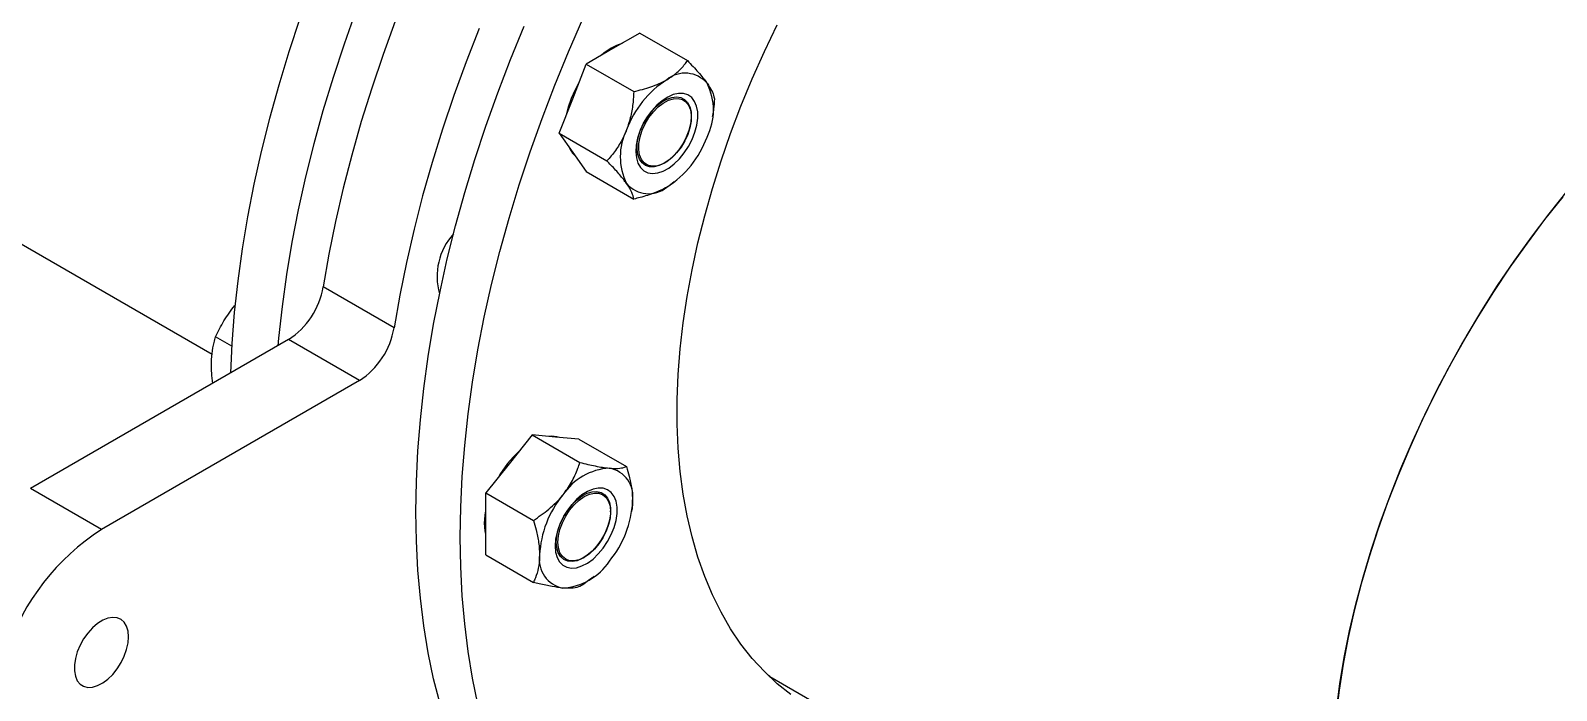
# Model space of a CAD drawing. Header units: inches. Extents: x 0.9 to 37.1, y -8.4 to 11.7.
# Drawn here: x 14.7234 to 14.882, y 3.5828 to 3.6514 of the extents above; entities that cross this region are included whole.
import ezdxf

# ---------------------------------------------------------------- set-up
doc = ezdxf.new("R2010")
doc.units = ezdxf.units.IN
doc.header["$MEASUREMENT"] = 0

msp = doc.modelspace()

# ---------------------------------------------------------------- linework, layer by layer
at = {"color": 7, "linetype": 'Continuous', "lineweight": 25}
for p, q in [((14.78670808265979, 3.651127282202165), (14.78391838600828, 3.649516824604805)), ((14.78670808265979, 3.651127282202165), (14.79166151297591, 3.648267727747993)), ((14.78391838600828, 3.649516824604805), (14.78112868935678, 3.647906367007447)), ((14.77973384103103, 3.644311290434824), (14.78112868935678, 3.647906367007447)), ((14.78112868935678, 3.647906367007447), (14.78608211967291, 3.645046812553275)), ((14.77833899270528, 3.640716213862201), (14.77973384103103, 3.644311290434824)), ((14.79206005768104, 3.642395095714458), (14.79206005768104, 3.642496727761092)), ((14.79427336276227, 3.642473405498029), (14.79431089828567, 3.642738460875858)), ((14.77833899270528, 3.640716213862201), (14.7832924230214, 3.637856659408031)), ((14.77833899270528, 3.640716213862201), (14.77973384103103, 3.638731594886938)), ((14.77973384103103, 3.638731594886938), (14.78112868935678, 3.636746975911675)), ((14.78923723999598, 3.637606934290756), (14.78932525116133, 3.637657758573106)), ((14.78112868935678, 3.636746975911675), (14.78608211967291, 3.633887421457503)), ((14.71330181599157, 3.634478638550172), (14.74226006218618, 3.61776139885847)), ((14.79029736401867, 3.635649527282887), (14.79036426897669, 3.635701922745602)), ((14.76117425889702, 3.620522335908239), (14.75380856325966, 3.62477446149065)), ((14.75020012407723, 3.619289100507964), (14.72339599744912, 3.603815407572374)), ((14.74429702213631, 3.618619257590527), (14.74262487828717, 3.619584565687476)), ((14.75756581971459, 3.615036974925554), (14.75020012407723, 3.619289100507964)), ((14.75756581971459, 3.615036974925554), (14.73076169308648, 3.599563281989965)), ((14.77553044916796, 3.609388811449527), (14.7731145009989, 3.606383394895212)), ((14.77553044916796, 3.609388811449527), (14.78048387948408, 3.606529256995356)), ((14.77794639733701, 3.609172789277273), (14.77553044916796, 3.609388811449527)), ((14.78036234550607, 3.60895676710502), (14.77794639733701, 3.609172789277273)), ((14.78036234550607, 3.60895676710502), (14.78531577582219, 3.606097212650848)), ((14.7731145009989, 3.606383394895212), (14.77069855282985, 3.603377978340897)), ((14.73076169308648, 3.599563281989965), (14.72339599744912, 3.603815407572374)), ((14.77069855282985, 3.603377978340897), (14.77565198314597, 3.600518423886727)), ((14.77069855282985, 3.600156539614329), (14.77069855282985, 3.603377978340897)), ((14.78367212084071, 3.60140390065393), (14.78367212084071, 3.601505532700563)), ((14.78588542592194, 3.601482210437499), (14.78589472396115, 3.601547868115182)), ((14.77069855282985, 3.596935100887761), (14.77069855282985, 3.600156539614329)), ((14.77069855282985, 3.596935100887761), (14.77565198314597, 3.59407554643359)), ((14.78084930315565, 3.596615739230227), (14.780937314321, 3.596666563512577)), ((14.78175725251165, 3.594539159259549), (14.78197633213636, 3.594710727685072)), ((14.80021702451241, 3.584303556677733), (14.80006458088254, 3.584392372275132)), ((14.80021702451241, 3.584303556677733), (14.87240084175854, 3.542632725970114))]:
    msp.add_line(p, q, dxfattribs=at)
at = {"color": 7, "linetype": 'Continuous', "lineweight": 25, "flags": 128}
for points in [[(14.75721294829518, 3.653432635031752), (14.75597767394128, 3.64997220828346), (14.75483443279116, 3.646512290301863), (14.75378490270888, 3.643057958993718), (14.75283062402455, 3.639614284066567), (14.75197299727373, 3.63618631958824), (14.75121328114195, 3.632779096569322), (14.7505525906174, 3.629397615579443), (14.74999189535452, 3.626046839408256), (14.74953201825094, 3.622731685781861), (14.74917363423972, 3.619457020145356), (14.74910076276427, 3.618654452730853)], [(14.75137411416793, 3.652629786772466), (14.75023087301781, 3.649169868790869), (14.74918134293553, 3.645715537482724), (14.7482270642512, 3.642271862555573), (14.74736943750038, 3.638843898077246), (14.7466097213686, 3.635436675058329), (14.74594903084405, 3.63205519406845), (14.74538833558117, 3.628704417897263), (14.74492845847759, 3.625389264270867), (14.74457007446637, 3.622114598634362), (14.74431370952547, 3.618885227011142), (14.7441629818835, 3.615803932503412)], [(14.76129815085509, 3.652381287900615), (14.76002625870287, 3.648897923039895), (14.75884712632783, 3.645413509028361), (14.75776250816384, 3.641933230333986), (14.75677401801688, 3.638462265271799), (14.75588312666383, 3.635005778299047), (14.75509115966405, 3.631568912330996), (14.75439929538716, 3.628156781088775), (14.75380856325966, 3.62477446149065)], [(14.76594467241667, 3.581451970322951), (14.76528398189212, 3.584070634270198), (14.76472328662924, 3.58677404547042), (14.76426340952566, 3.589558236294882), (14.76390502551444, 3.592419120559617), (14.76364866057354, 3.595352499522454), (14.76349469095386, 3.598354068045256), (14.76344334262705, 3.601419420912306), (14.76349469095386, 3.604544059295562), (14.76364866057354, 3.607723397357317), (14.76390502551444, 3.610952768980537), (14.76426340952566, 3.614227434617042), (14.76472328662924, 3.617542588243437), (14.76528398189212, 3.620893364414624), (14.76594467241667, 3.624274845404503), (14.76670438854845, 3.627682068423421), (14.76756201529927, 3.631110032901748), (14.7685162939836, 3.634553707828899), (14.76956582406589, 3.638008039137044), (14.770709065216, 3.641467957118641), (14.7719443395699, 3.644928383866933), (14.77326983419214, 3.648384240728482), (14.77468360373657, 3.651830455756786)], [(14.76988754166547, 3.581413055781192), (14.76932684640259, 3.584116466981413), (14.76886696929901, 3.586900657805876), (14.76850858528779, 3.589761542070611), (14.76825222034689, 3.592694921033448), (14.76809825072721, 3.59569648955625), (14.7680469024004, 3.598761842423299), (14.76809825072721, 3.601886480806556), (14.76825222034689, 3.60506581886831), (14.76850858528779, 3.60829519049153), (14.76886696929901, 3.611569856128035), (14.76932684640259, 3.614885009754431), (14.76988754166547, 3.618235785925617), (14.77054823219002, 3.621617266915496), (14.7713079483218, 3.625024489934415), (14.77216557507262, 3.628452454412741), (14.77311985375695, 3.631896129339893), (14.77416938383923, 3.635350460648038), (14.77531262498935, 3.638810378629634), (14.77654789934325, 3.642270805377927), (14.77787339396549, 3.645726662239476), (14.77928716350992, 3.649172877267779), (14.78078713307477, 3.652604392667055)], [(14.80240295659207, 3.582418799706907), (14.80098398391088, 3.5835524245727), (14.79964522518297, 3.584806476643795), (14.79838957986163, 3.586178239922656), (14.79721976739503, 3.587664743475481), (14.79613832133648, 3.589262767866584), (14.79514758385734, 3.590968852130979), (14.79424970067436, 3.592779301270054), (14.79344661640258, 3.594690194254119), (14.79274007034371, 3.596697392514482), (14.79213159271917, 3.59879654890667), (14.79162250135602, 3.600983117125368), (14.79121389883278, 3.603252361550717), (14.79090667009152, 3.605599367504597), (14.79070148052129, 3.608019051894739), (14.79059877451701, 3.61050617422356), (14.79059877451701, 3.613055347937922), (14.79070148052129, 3.615661052095202), (14.79090667009152, 3.618317643320426), (14.79121389883278, 3.621019368028561), (14.79162250135602, 3.623760374885502), (14.79213159271918, 3.626534727480756), (14.79274007034371, 3.629336417184387), (14.79344661640258, 3.632159376160368), (14.79424970067436, 3.634997490508167), (14.79514758385734, 3.637844613504087), (14.79613832133649, 3.640694578913708), (14.79721976739503, 3.643541214346578), (14.79838957986163, 3.646378354624225), (14.79964522518297, 3.649199855132578), (14.80098398391088, 3.651999605129817)], [(14.77002660597046, 3.651606295121172), (14.76866384649245, 3.648129162318206), (14.76739195434023, 3.644645797457486), (14.76621282196518, 3.641161383445952), (14.7651282038012, 3.637681104751577), (14.76413971365425, 3.634210139689389), (14.76324882230119, 3.630753652716637), (14.76245685530141, 3.627316786748587), (14.76176499102452, 3.623904655506365), (14.76117425889702, 3.620522335908239)], [(14.77961598990083, 3.644379324444142), (14.78001234793103, 3.645281974544271), (14.78037381522863, 3.645960757407257)], [(14.77913698675434, 3.642772960576445), (14.77930881818183, 3.643468699743844), (14.77961598990083, 3.644379324444142)], [(14.78672555489459, 3.640955049594216), (14.78648270448431, 3.640209525004456), (14.7863373568022, 3.639479941896718), (14.78629418344234, 3.638789749672386), (14.78635457203204, 3.638161131677442), (14.78651658163235, 3.637614292211472), (14.78677500512141, 3.637166807144855), (14.78712153655564, 3.636833059015822), (14.78754503812963, 3.636623774763851), (14.78803189815433, 3.636545680956998), (14.78856646854794, 3.636601287594472), (14.7891315677782, 3.636788807433192), (14.78970903309085, 3.637102213431249), (14.79028030427561, 3.637531432461993), (14.79082702020657, 3.638062669072617), (14.79133160898386, 3.638678848881348), (14.791777852709, 3.639360167362141), (14.79215140874149, 3.640084726378433), (14.7924402706831, 3.64082923800727), (14.79263515427333, 3.641569773032317), (14.79272979579325, 3.642282530048552), (14.79272115338654, 3.642944600459018), (14.79260950482726, 3.643534704775967), (14.79239843859197, 3.644033876561113), (14.79209473852313, 3.644426072022562), (14.79170816579085, 3.644698685675483), (14.79125114516081, 3.644842955492765), (14.79073836565211, 3.644854244523773), (14.79018630842006, 3.644732189929765), (14.78961271703834, 3.644480714645816), (14.78903602720591, 3.644107901294467), (14.78847477420849, 3.643625732403585), (14.78794699717921, 3.64304970527805), (14.78746965930605, 3.642398333903635), (14.78705810262102, 3.641692553892262), (14.78672555489459, 3.640955049594216)], [(14.78679236350151, 3.641086712627252), (14.78710329593883, 3.641770429913943), (14.78749124474995, 3.642421544613752), (14.78794218845402, 3.643016523744965), (14.78843982877067, 3.643533863211578), (14.78896617968225, 3.643954865017352), (14.78950221749544, 3.644264313060117), (14.79002856840702, 3.644451023081348), (14.79052620872367, 3.64450824689441), (14.79097715242774, 3.644433916281604), (14.79136510123885, 3.644230717744943), (14.79167603367618, 3.643905995408971), (14.79189871183132, 3.643471485584963), (14.79202508753554, 3.642942892590067), (14.79205059324165, 3.642339321152352), (14.79197430710696, 3.641682585916168), (14.79179898631114, 3.640996423004057), (14.79153096740454, 3.640305632131443), (14.79117993728878, 3.6396351802803), (14.79075858310683, 3.639009299327374), (14.79028213369665, 3.63845061024102), (14.78976780918131, 3.63797930550047), (14.78923419858884, 3.637612419287019), (14.78870058799638, 3.637363211824335), (14.78818626348104, 3.637240690119421), (14.78770981407086, 3.637249282425923), (14.78728845988891, 3.637388678195494), (14.78693742977314, 3.637653839301832), (14.78666941086655, 3.638035182131681), (14.78649409007073, 3.638518923961593), (14.78641780393604, 3.639087581101457), (14.78644330964215, 3.639720600800617), (14.78656968534637, 3.640395104077828), (14.78679236350151, 3.641086712627252)], [(14.79169360352273, 3.640604262739666), (14.79138127724769, 3.639920656188264), (14.79098992195918, 3.639271459844429), (14.79053457722146, 3.638681621959583), (14.79003274167744, 3.638173809672854), (14.78950370058564, 3.637767537925638), (14.78896778469853, 3.637478419513341), (14.78844558896311, 3.637317565094407), (14.78795718106864, 3.637291156213949), (14.7875213302566, 3.637400207750431), (14.78715478602927, 3.637640528914463), (14.78687163447575, 3.638002884298485), (14.78668275695145, 3.638473348788302), (14.78659541191369, 3.639033842697407), (14.7866129559833, 3.639662826559205), (14.78673471495152, 3.640336128876622), (14.78695600968949, 3.641027875019194), (14.78726833596452, 3.641711481570597), (14.78765969125303, 3.642360677914431), (14.78811503599076, 3.642950515799278), (14.78861687153478, 3.643458328086006), (14.78914591262658, 3.643864599833222), (14.78968182851369, 3.644153718245519), (14.7902040242491, 3.644314572664452), (14.79069243214358, 3.644340981544912), (14.79112828295561, 3.64423193000843), (14.79149482718294, 3.643991608844398), (14.79177797873647, 3.643629253460374), (14.79196685626077, 3.643158788970559), (14.79205420129853, 3.642598295061453), (14.79203665722892, 3.641969311199656), (14.7919148982607, 3.641296008882239), (14.79169360352273, 3.640604262739666)], [(14.85910193431796, 3.580846729607749), (14.85945633340439, 3.583541357783412), (14.85991067214466, 3.586271943115631), (14.86046396654224, 3.589032571764612), (14.86111501828466, 3.591817264823432), (14.86186241733883, 3.594619991267013), (14.86270454500481, 3.597434681013981), (14.86363957742162, 3.60025523807311), (14.86466548951723, 3.603075553745884), (14.86578005939451, 3.605889519856575), (14.86698087314329, 3.608691041981192), (14.86826533006838, 3.61147405264665), (14.8696306483221, 3.614232524471557), (14.87107387092914, 3.616960483220192), (14.8725918721907, 3.619652020741358), (14.87418136445408, 3.622301307764127), (14.87583890523297, 3.624902606522745), (14.87756090466315, 3.627450283183348), (14.8793436332773, 3.629938820045599), (14.88118323008221, 3.632362827492794), (14.88307571092084, 3.634717055664574)], [(14.88259785510546, 3.634135321953436), (14.88071821534703, 3.631763164861795), (14.8788924667407, 3.629322527230467), (14.87712456345139, 3.626818694937086), (14.87541833436394, 3.624257090724855), (14.87377747479063, 3.621643262458087), (14.87220553846791, 3.618982871106768), (14.87070592985982, 3.616281678486157), (14.86928189678468, 3.613545534777976), (14.86793652338103, 3.610780365860221), (14.86667272342807, 3.607992160473029), (14.8654932340351, 3.605186957248398), (14.86440060971347, 3.602370831631858), (14.86339721684419, 3.59954988272441), (14.86248522855276, 3.596730220073225), (14.86166662000275, 3.593917950439731), (14.86094316411799, 3.591119164573727), (14.86031642774283, 3.588339924022174), (14.8597877682487, 3.585586248001234), (14.85935833059434, 3.582864100359985), (14.8590290448461, 3.580179376664062)], [(14.77790588601101, 3.597854013611454), (14.77795767278063, 3.597219460946658), (14.77811136862013, 3.596665095058129), (14.77836203361876, 3.596208733721659), (14.77870161119721, 3.595865044766099), (14.7791191870527, 3.595645074637266), (14.77960133995366, 3.595555893356094), (14.78013257310914, 3.59560036728234), (14.78069581224842, 3.595777066987418), (14.78127295440212, 3.596080313197421), (14.78184544974656, 3.596500359329645), (14.7823948978103, 3.597023704755787), (14.7829036388805, 3.59763352872324), (14.78335532160057, 3.598310230987926), (14.78373542851623, 3.599032061782265), (14.78403174267847, 3.599775820870602), (14.7842347403063, 3.600517603223872), (14.78433789688894, 3.6012335673469), (14.78433789688894, 3.601900701563673), (14.7842347403063, 3.602497563631545), (14.78403174267847, 3.603004969912558), (14.78373542851623, 3.60340661195134), (14.78335532160057, 3.603689580642295), (14.7829036388805, 3.603844781138868), (14.7823948978103, 3.603867225169401), (14.78184544974656, 3.603756191364282), (14.78127295440212, 3.60351524844137), (14.78069581224842, 3.603152140504454), (14.78013257310914, 3.602678538141395), (14.77960133995366, 3.602109663321819), (14.7791191870527, 3.601463800150503), (14.77870161119721, 3.600761707201189), (14.77836203361876, 3.600025950318952), (14.77811136862013, 3.599280177335371), (14.77795767278063, 3.59854835800776), (14.77790588601101, 3.597854013611454)], [(14.77802667345853, 3.598249467040938), (14.77807762709212, 3.598895075764315), (14.77822864639579, 3.599576180319418), (14.77847427313844, 3.600268163813026), (14.77880562972961, 3.600946016158734), (14.77921074007876, 3.601585238006642), (14.77967496244237, 3.602162726213691), (14.78018151861469, 3.602657608851445), (14.78071210033584, 3.603051999571973), (14.781247531, 3.60333164406706), (14.78176845874791, 3.603486435256047), (14.78225605589351, 3.603510778582057), (14.78269269940552, 3.603403794213867), (14.78306260784976, 3.603169348845285), (14.78335241177126, 3.602815915942775), (14.78355163690124, 3.602356269492291), (14.78365308272441, 3.601807022314154), (14.78365308272441, 3.601188025632429), (14.78355163690124, 3.600521651599975), (14.78335241177126, 3.599831984710545), (14.78306260784976, 3.599143951322433), (14.78269269940552, 3.598482418754939), (14.78225605589351, 3.597871296518658), (14.78176845874791, 3.597332672163472), (14.781247531, 3.596886012976952), (14.78071210033584, 3.596547462385854), (14.78018151861469, 3.596329256490629), (14.77967496244237, 3.596239281820859), (14.77921074007876, 3.596280790295535), (14.77880562972961, 3.596452281690235), (14.77847427313844, 3.596747557859136), (14.77822864639579, 3.597155946752161), (14.77807762709212, 3.597662688130669), (14.77802667345853, 3.598249467040938)], [(14.78367212084071, 3.601403900653929), (14.78361956375828, 3.60075735424598), (14.78346391225019, 3.600074973138159), (14.78321114791661, 3.599382980853756), (14.78287098434911, 3.598707970268188), (14.78245649384285, 3.598075881659706), (14.78198360503552, 3.597511005839056), (14.78147049077878, 3.59703505066724), (14.78093686976578, 3.596666306834591), (14.78040324875278, 3.596418944959805), (14.77989013449605, 3.596302471021006), (14.77941724568871, 3.596321361046344), (14.77900275518245, 3.59647488910274), (14.77866259161496, 3.596757155193084), (14.77840982728137, 3.597157311989823), (14.77825417577328, 3.597659981691666), (14.77820161869085, 3.598245846983874), (14.77825417577328, 3.598892393391822), (14.77840982728137, 3.599574774499644), (14.77866259161496, 3.600266766784046), (14.77900275518245, 3.600941777369616), (14.77941724568871, 3.601573865978096), (14.77989013449605, 3.602138741798746), (14.78040324875278, 3.602614696970562), (14.78093686976578, 3.602983440803212), (14.78147049077878, 3.603230802677998), (14.78198360503552, 3.603347276616796), (14.78245649384285, 3.603328386591458), (14.78287098434911, 3.603174858535063), (14.78321114791661, 3.602892592444718), (14.78346391225019, 3.602492435647981), (14.78361956375828, 3.601989765946137), (14.78367212084071, 3.601403900653929)], [(14.77058070169965, 3.600224573623648), (14.77063219344043, 3.601066709360249), (14.77069855282985, 3.601517418850795)], [(14.77069855282985, 3.599067796415138), (14.77063219344043, 3.599441888985493), (14.77058070169965, 3.600224573623648)], [(14.73358128137646, 3.588432545477196), (14.73353032774288, 3.589019324387466), (14.73337930843921, 3.589526065765973), (14.73313368169656, 3.589934454658998), (14.73280232510538, 3.5902297308279), (14.73239721475623, 3.5904012222226), (14.73193299239263, 3.590442730697276), (14.7314264362203, 3.590352756027506), (14.73089585449915, 3.59013455013228), (14.73036042383499, 3.589795999541183), (14.72983949608708, 3.589349340354662), (14.72935189894149, 3.588810715999476), (14.72891525542948, 3.588199593763195), (14.72854534698524, 3.587538061195701), (14.72825554306374, 3.586850027807589), (14.72805631793376, 3.586160360918159), (14.72795487211059, 3.585493986885705), (14.72795487211059, 3.584874990203981), (14.72805631793376, 3.584325743025843), (14.72825554306374, 3.58386609657536), (14.72854534698524, 3.583512663672848), (14.72891525542948, 3.583278218304267), (14.72935189894149, 3.583171233936076), (14.72983949608708, 3.583195577262089), (14.73036042383499, 3.583350368451074), (14.73089585449915, 3.583630012946162), (14.7314264362203, 3.58402440366669), (14.73193299239263, 3.584519286304444), (14.73239721475623, 3.585096774511491), (14.73280232510538, 3.5857359963594), (14.73313368169656, 3.586413848705109), (14.73337930843921, 3.587105832198717), (14.73353032774288, 3.58778693675382), (14.73358128137646, 3.588432545477196)]]:
    msp.add_lwpolyline(points, dxfattribs=at)
at = {"color": 7, "linetype": 'Continuous', "lineweight": 25}
for centre, radius, start, end in [((14.78698149250986, 3.643938613321336), 0.006479214692983308, 109.1025039643648, 130.8921195028799), ((14.79141726422349, 3.643958411309896), 0.003004596040079776, 40.53279586037961, 129.2481680774222), ((14.79517256344837, 3.63745367964949), 0.01048756709249705, 122.637970589076, 159.7728862144038), ((14.78812080361502, 3.643121200010325), 0.00623861171878619, 333.4364295104299, 26.5635704895781), ((14.79091182577034, 3.638289827218249), 0.006238611718787382, 153.4364295104274, 206.5635704895644), ((14.78182708491735, 3.640373872030985), 0.002715328001579669, 203.1938859382348, 227.0074570544711), ((14.78386006593699, 3.643957347579084), 0.01048756709249507, 302.6379705890693, 339.7728862144057), ((14.78761536516187, 3.637452615918678), 0.003004596040079199, 220.5327958603675, 309.2481680774338), ((14.7721434388519, 3.625878970508833), 0.006503273009712409, 137.5869866888462, 196.2456247837509), ((14.74576782979335, 3.626134351659601), 0.0081549185126436, 302.9230225049089, 350.4006795847474), ((14.75313352543071, 3.621882226077191), 0.008154918512643359, 302.9230225049063, 350.4006795847406), ((14.77756795478495, 3.606511975336435), 0.002741747299933904, 73.10455220225083, 96.67641173553447), ((14.78150689076885, 3.599560529965236), 0.0109500133586757, 132.2233412568996, 150.1875155465889), ((14.7839174409164, 3.599715154227313), 0.006237189661674755, 93.42953811220184, 146.5650853550935), ((14.78299428028032, 3.602986855576708), 0.003005086801816246, 350.7481208212488, 79.4532221714738), ((14.78677380069138, 3.596441952619504), 0.0104884450067597, 140.2279276209233, 177.3607126387846), ((14.77548295501333, 3.602986684488011), 0.01048844500675382, 320.2279276209168, 357.3607126387985), ((14.74395141697675, 3.579141548941691), 0.02431082057431046, 122.8570839842809, 161.4947705697953), ((14.77926247542439, 3.596441781530809), 0.003005086801816837, 170.7481208212508, 259.4532221714497), ((14.7783393147883, 3.599713482880205), 0.006237189661676293, 273.4295381122145, 326.5650853550989)]:
    msp.add_arc(centre, radius, start, end, dxfattribs=at)
for points, knots in [([(14.78951631469268, 3.646285209162174), (14.78988207234054, 3.646524638086221), (14.79062680484882, 3.647012148065027), (14.79126238587363, 3.647712633807525), (14.79157138724542, 3.648142383599249), (14.79166151297591, 3.648267727747993)], [0, 0, 0, 0, 0.4060446745436615, 0.8267623950146836, 1, 1, 1, 1]), ([(14.79166151297591, 3.648267727747993), (14.79204755958682, 3.647861545912245), (14.79283371465944, 3.647034386959004), (14.7934454884387, 3.646273367020523), (14.79369412437683, 3.645920603779447), (14.79370085966993, 3.645911047784269)], [0, 0, 0, 0, 0.4841952181635568, 0.9860273763411883, 1, 1, 1, 1]), ([(14.78608211967291, 3.645046812553275), (14.78668497850583, 3.645199441683308), (14.78791265546552, 3.645510259500162), (14.78900678829186, 3.645992469866896), (14.78950287617951, 3.646277488304393), (14.78951631469268, 3.646285209162174)], [0, 0, 0, 0, 0.484195218163562, 0.986027376341192, 1, 1, 1, 1]), ([(14.79370085966993, 3.645911047784269), (14.79387149090582, 3.645647558663778), (14.79421891939851, 3.645111058840052), (14.79439225307429, 3.644620150088558), (14.79443789681957, 3.644371122972561), (14.79445120962742, 3.644298489797467)], [0, 0, 0, 0, 0.4060446745436652, 0.8267623950146962, 1, 1, 1, 1]), ([(14.78608211967291, 3.645046812553275), (14.78605977700099, 3.644687153938547), (14.78600691635039, 3.643836235639963), (14.78580249203183, 3.642485383130071), (14.78548999786508, 3.64155218838249), (14.78533176971543, 3.641079674992192)], [0, 0, 0, 0, 0.2654708005954855, 0.6280788300799414, 1, 1, 1, 1]), ([(14.79445120962742, 3.644298489797467), (14.79443496498133, 3.643937536987643), (14.79441124928347, 3.643410578891288), (14.7943197821687, 3.642892838815587), (14.79429096768667, 3.642729737441474)], [0, 0, 0, 0, 0.6849744074904055, 1, 1, 1, 1]), ([(14.78533176971543, 3.641079674992192), (14.78529927380706, 3.640998068362496), (14.78508597414274, 3.640462411180012), (14.78459050233903, 3.639518624712945), (14.78390170021475, 3.638556307524227), (14.78344327568179, 3.638029887260337), (14.7832924230214, 3.637856659408031)], [0, 0, 0, 0, 0.06625438873007992, 0.4348867160202377, 0.8140395284738152, 1, 1, 1, 1]), ([(14.78533176971542, 3.635499979444306), (14.78511214812734, 3.635791750093131), (14.78466496858888, 3.636385834969847), (14.78391380756661, 3.637210316348179), (14.78343273605886, 3.637710710560948), (14.7832924230214, 3.637856659408031)], [0, 0, 0, 0, 0.4060446745436646, 0.8267623950146935, 1, 1, 1, 1]), ([(14.78608211967291, 3.633887421457503), (14.78603454183978, 3.634098209426917), (14.78593765313826, 3.634527463373771), (14.78558470882335, 3.635139064242949), (14.78533844086245, 3.635490460479872), (14.78533176971542, 3.635499979444306)], [0, 0, 0, 0, 0.4841952181635588, 0.9860273763411894, 1, 1, 1, 1]), ([(14.78951631469268, 3.635125818066402), (14.78910156669262, 3.634914670670688), (14.78825708313858, 3.634484745744872), (14.78704367476727, 3.634117832629213), (14.78629924563301, 3.633939449934259), (14.78608211967291, 3.633887421457503)], [0, 0, 0, 0, 0.4060446745436622, 0.8267623950146875, 1, 1, 1, 1]), ([(14.79026956681769, 3.635686001164051), (14.79004973308153, 3.635498018660392), (14.78981922971257, 3.635300912423848), (14.78952971582801, 3.635133564341842), (14.78951631469268, 3.635125818066402)], [0, 0, 0, 0, 0.9537115971243046, 1, 1, 1, 1]), ([(14.74262487828717, 3.619584565687476), (14.74289661661063, 3.620142292308649), (14.74344507549815, 3.621267971301188), (14.7442188547319, 3.622312242288513), (14.74460925888232, 3.62283912089914)], [0, 0, 0, 0, 0.4954579634770072, 1, 1, 1, 1]), ([(14.74219331071327, 3.616612265618256), (14.74220777487769, 3.617028497973465), (14.74223691946765, 3.617867185986715), (14.7424190096165, 3.618835607974163), (14.74257121170501, 3.619389324709221), (14.74262487828717, 3.619584565687476)], [0, 0, 0, 0, 0.389448014514717, 0.7847188654868428, 1, 1, 1, 1]), ([(14.74234069909832, 3.614751951043581), (14.74229216300086, 3.615114726890936), (14.74220690493711, 3.615751975617957), (14.74219740324079, 3.616353276172358), (14.74219331071327, 3.616612265618256)], [0, 0, 0, 0, 0.5692845383164941, 1, 1, 1, 1]), ([(14.7787124296833, 3.60315177945258), (14.77902590336665, 3.603586350264893), (14.7796641785848, 3.604471195771108), (14.78017590080573, 3.605633965525389), (14.78041433571418, 3.606327093831611), (14.78048387948408, 3.606529256995356)], [0, 0, 0, 0, 0.4060446745436603, 0.8267623950146854, 1, 1, 1, 1]), ([(14.78048387948408, 3.606529256995356), (14.7810286436572, 3.606397982040617), (14.78213801518381, 3.606130650405885), (14.78310290029303, 3.605981237229816), (14.78353268363064, 3.605942230487374), (14.78354432602141, 3.605941173834641)], [0, 0, 0, 0, 0.4841952181635626, 0.9860273763411881, 1, 1, 1, 1]), ([(14.78354432602141, 3.605941173834641), (14.78385779970476, 3.605925095089918), (14.78449607492291, 3.605892356570417), (14.78500779714384, 3.605987553970108), (14.78524623205229, 3.606072450942986), (14.78531577582219, 3.606097212650848)], [0, 0, 0, 0, 0.406044674543663, 0.8267623950146958, 1, 1, 1, 1]), ([(14.78531577582219, 3.606097212650848), (14.78541152954033, 3.605769188501308), (14.78563807378974, 3.604993114358244), (14.78589926322689, 3.603766985746692), (14.78593976602346, 3.602928348251396), (14.78596027419046, 3.602503712935819)], [0, 0, 0, 0, 0.2654708005954853, 0.6280788300799399, 1, 1, 1, 1]), ([(14.77565198314597, 3.600518423886727), (14.7761967473191, 3.600887882435053), (14.77730611884571, 3.601640257157908), (14.77827100395492, 3.60260486482962), (14.77870078729253, 3.603137354843073), (14.7787124296833, 3.60315177945258)], [0, 0, 0, 0, 0.4841952181635608, 0.9860273763411911, 1, 1, 1, 1]), ([(14.78596027419046, 3.602503712935819), (14.78595995418203, 3.602430367502806), (14.78595851351528, 3.602100168932432), (14.78591068192684, 3.601800570099823), (14.78587347494093, 3.601567519726474)], [0, 0, 0, 0, 0.222125228860344, 0.9999999999999999, 0.9999999999999999, 0.9999999999999999, 0.9999999999999999]), ([(14.77565198314597, 3.600518423886727), (14.77574773686411, 3.600190399737187), (14.77597428111352, 3.599414325594123), (14.77623547055067, 3.59818819698257), (14.77627597334725, 3.597349559487274), (14.77629648151424, 3.596924924171698)], [0, 0, 0, 0, 0.2654708005954856, 0.6280788300799399, 1, 1, 1, 1]), ([(14.77629648151424, 3.596924924171698), (14.77629580055967, 3.596851839809683), (14.77629133084671, 3.596372121880073), (14.77618569724602, 3.595532761323552), (14.77592798561809, 3.594685920292015), (14.77572031937724, 3.59422667062038), (14.77565198314597, 3.59407554643359)], [0, 0, 0, 0, 0.06625438873007895, 0.4348867160202377, 0.8140395284738162, 1, 1, 1, 1]), ([(14.78174065805051, 3.594560282977255), (14.78152114428808, 3.594380054189965), (14.78111982805823, 3.594050558960932), (14.78068215304395, 3.593770412688984), (14.78048387948408, 3.593643502089083)], [0, 0, 0, 0, 0.5469845127028499, 1, 1, 1, 1]), ([(14.7787124296833, 3.593487463272876), (14.77834996564775, 3.593531823545933), (14.77761193938383, 3.593622147118425), (14.7765223898164, 3.593860522345572), (14.77584852714549, 3.594026992469464), (14.77565198314597, 3.59407554643359)], [0, 0, 0, 0, 0.4060446745436607, 0.8267623950146941, 0.9999999999999999, 0.9999999999999999, 0.9999999999999999, 0.9999999999999999]), ([(14.78048387948408, 3.593643502089083), (14.78027758408874, 3.593579383177487), (14.77985747893322, 3.593448809805832), (14.77915142328837, 3.593448803912597), (14.77872400792799, 3.593486443650887), (14.7787124296833, 3.593487463272876)], [0, 0, 0, 0, 0.4841952181635625, 0.9860273763411895, 1, 1, 1, 1])]:
    msp.add_open_spline(points, degree=3, knots=knots, dxfattribs=at)

doc.saveas('drawing.dxf')
